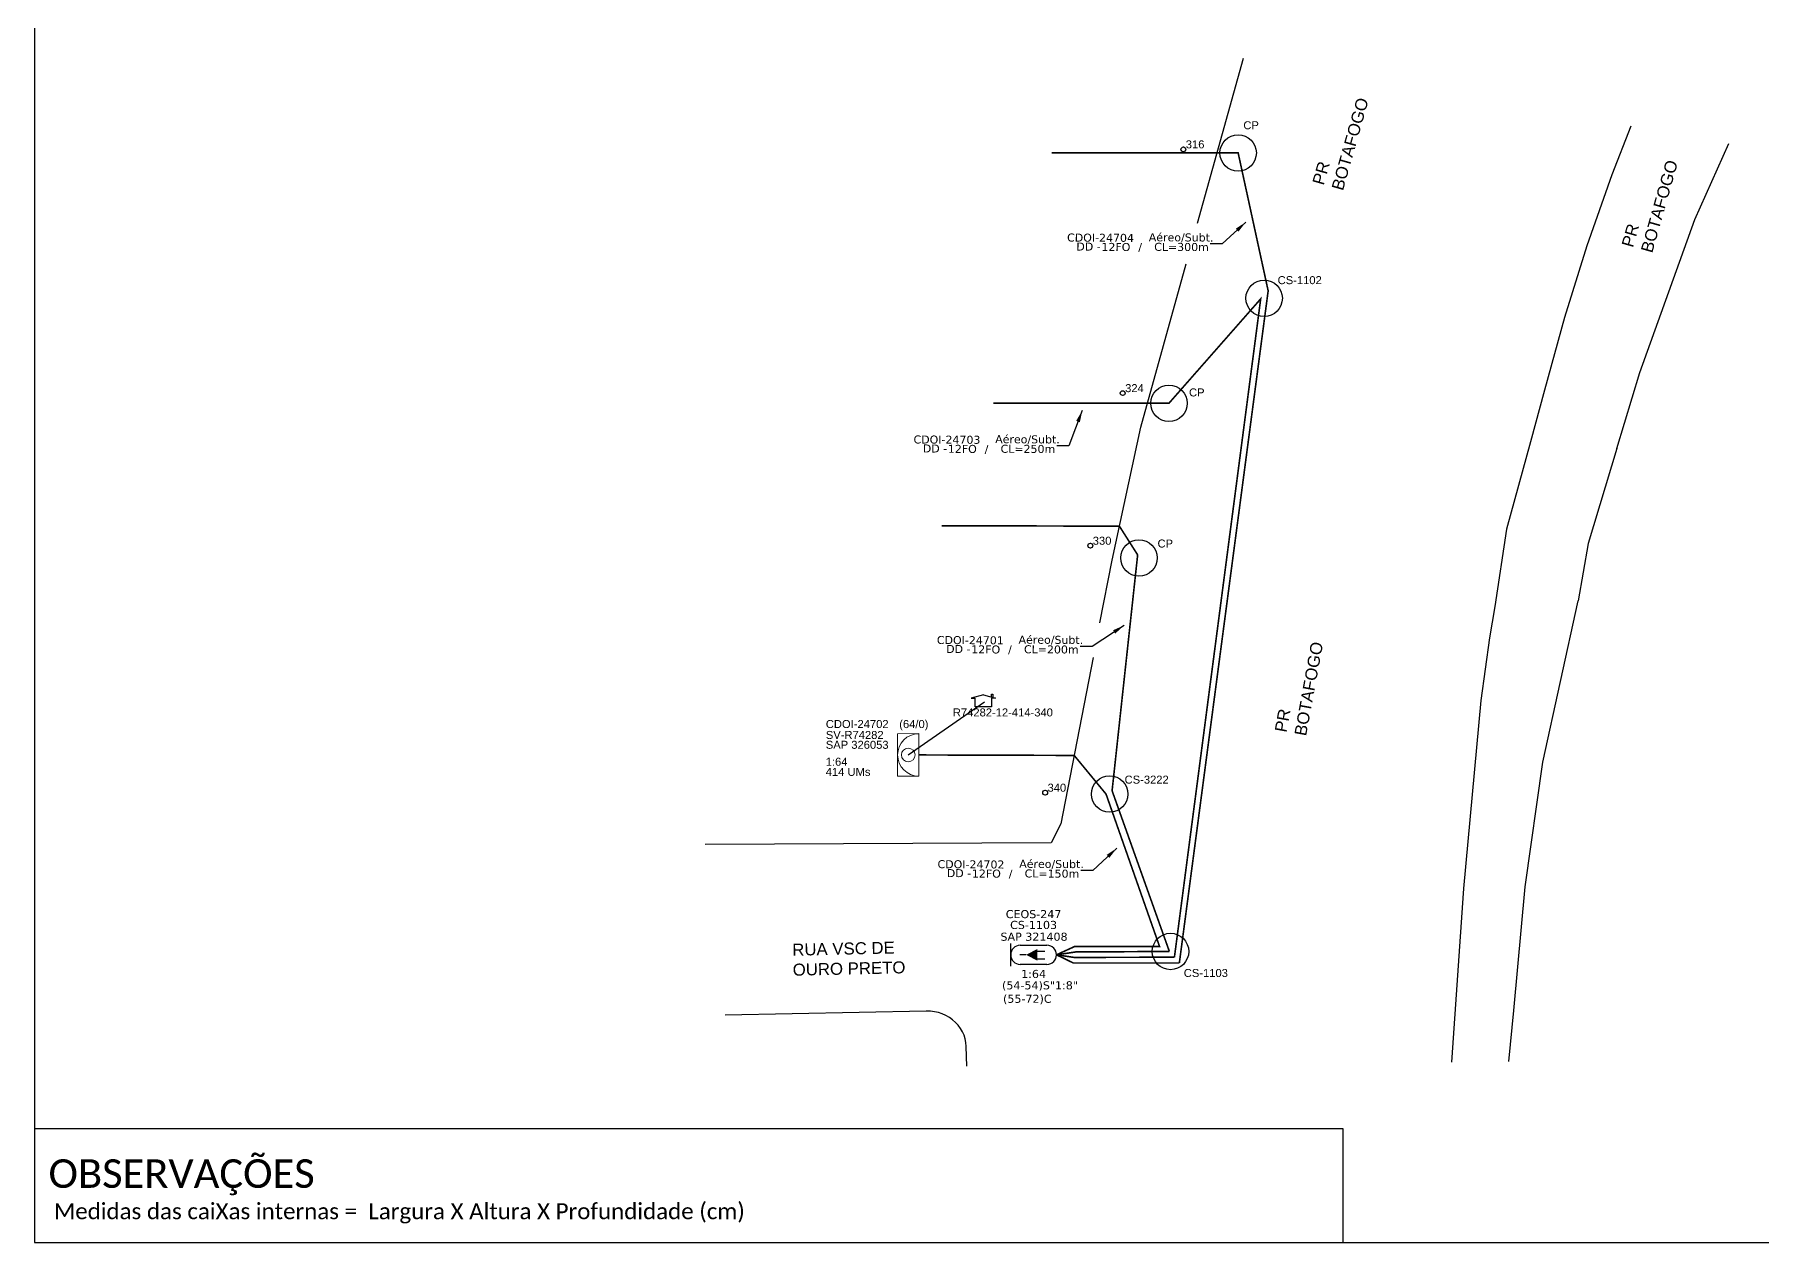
# Model space of a CAD drawing. Extents: x -89 to 2536, y 705 to 1299.
# Drawn here: x -89.3 to 342.5, y 705 to 1006.9 of the extents above; entities that cross this region are included whole.
import ezdxf
from ezdxf.enums import TextEntityAlignment as Align

# ---------------------------------------------------------------- set-up
doc = ezdxf.new("R2010")
doc.units = 0
for name, color, linetype, lineweight in [("20.0-LEGENDA DOS CDO'S", 1, 'Continuous', 0), ('20.1-CDO_INTERIOR', 1, 'Continuous', 0), ('Numeração', 98, 'Continuous', 0), ('Segmento Logradouro Texto', 7, 'Continuous', 0)]:
    doc.layers.add(name, color=color, linetype=linetype, lineweight=lineweight)
for name, color, linetype in [('20.4-CEOS', 1, 'Continuous'), ('CAP a instalar', 1, 'Continuous'), ('label_cabos', 7, 'Continuous'), ('Legenda', 1, 'Continuous'), ('locais', 7, 'Continuous'), ('locais legendas', 7, 'Continuous'), ('Numeração Texto', 34, 'Continuous'), ('QUADRA', 7, 'Continuous'), ('surveys', 7, 'Continuous'), ('surveys legendas', 7, 'Continuous')]:
    doc.layers.add(name, color=color, linetype=linetype)
doc.layers.add('DROP DE CLIENTE', color=140, linetype='Continuous', plot=False)
doc.layers.add('EXTRA', color=50, linetype='Continuous', plot=False)
doc.styles.add('ARIAL', font='arial.ttf')
doc.styles.add('DIGICADE', font='arial.ttf')
doc.styles.add('siredit', font='verdana.ttf')
doc.styles.get("Standard").update_dxf_attribs({"font": 'arial.ttf'})
doc.styles.add('WMF-Calibri0', font='calibri.ttf')
doc.dimstyles.new('CC', dxfattribs={"dimtxt": 1, "dimasz": 2, "dimexe": 0.18, "dimexo": 0.0625, "dimgap": 0.09, "dimtad": 0, "dimdec": 0, "dimrnd": 1, "dimzin": 0, "dimdsep": 46, "dimtxsty": 'siredit', "dimblk": 'NONE', "dimcen": 0, "dimse1": 1, "dimse2": 1, "dimsd1": 1, "dimsd2": 1, "dimclrt": 7, "dimadec": 0, "dimazin": 0, "dimtfac": 1, "dimtdec": 0, "dimtofl": 0, "dimtmove": 0, "dimatfit": 3, "dimfxl": 0, "dimtolj": 1, "dimtzin": 0, "dimarcsym": 0})

# ---------------------------------------------------------------- blocks, each defined once
blk = doc.blocks.new('MANHOLE_MS')
at = {"linetype": 'Continuous'}
blk.add_circle((-0.00000001, 0), 0.00001012, dxfattribs=at)
blk = doc.blocks.new('LEGENDA DOS CABOS')
at = {"layer": 'EXTRA', "color": 0, "style": 'siredit'}
for tag, p in [('ID', (4.6, 0.97)), ('XX', (9.03, 0.97))]:
    blk.add_attdef(tag, text='', height=0.48, rotation=359.69, dxfattribs=at).set_placement(p, align=Align.MIDDLE_CENTER)
at = {"layer": 'Legenda', "color": 0, "style": 'siredit'}
for tag, p in [('TIPO_CABO', (1.31, 0)), ('CABO', (4.69, -0.05)), ('/', (6.81, -0.05)), ('METROS', (10.03, -0.05))]:
    blk.add_attdef(tag, text='', height=0.8, rotation=359.69, dxfattribs=at).set_placement(p, align=Align.MIDDLE_CENTER)
blk = doc.blocks.new('_None')
blk = doc.blocks.new('*U85')
at = {"layer": '20.4-CEOS', "color": 7, "style": 'siredit'}
for tag, p in [('FIBRAS_SPLITTER', (0, 0)), ('FIBRAS_TOP_C', (0, -4.13)), ('RESERVA_FINAIS', (0, -5.46))]:
    blk.add_attdef(tag, p, '', height=1.01, dxfattribs=at)
for tag, p, flags in [('ID_ATIVIDADE', (0, -6.77), 3), ('QTDE', (0, -9.4), 1), ('FATOR', (0, -8.09), 1), ('FID', (0, -10.71), 1)]:
    blk.add_attdef(tag, p, '', height=1.01, dxfattribs=dict(at, flags=flags))
blk = doc.blocks.new('SURVEY_SURVEY')
for p, q in [((0, 0.0000152), (-0.0000151, 0.0000108)), ((-0.0000151, 0.0000108), (-0.0000104, 0.0000108)), ((-0.0000103, 0), (-0.0000103, 0.0000108)), ((0.0000103, 0), (-0.0000103, 0)), ((0, 0.0000152), (0.0000151, 0.0000108)), ((0.0000101, 0.0000159), (0.0000117, 0.0000159)), ((0.0000101, 0.0000123), (0.0000101, 0.0000159)), ((0.0000151, 0.0000108), (0.0000103, 0.0000108)), ((0.0000103, 0.0000108), (0.0000103, 0)), ((0.0000117, 0.0000159), (0.0000117, 0.0000119))]:
    blk.add_line(p, q)

msp = doc.modelspace()

# ---------------------------------------------------------------- linework, layer by layer
msp.add_lwpolyline([(-89.32, 705.02), (749.25, 705.02), (749.25, 1299.02), (-89.32, 1299.02), (-89.32, 705.02)])
at = {"color": 7}
msp.add_lwpolyline([(-89.24, 733.5), (237.71, 733.5), (237.71, 705.02)], dxfattribs=at)
at = {"layer": '20.1-CDO_INTERIOR', "color": 1, "lineweight": 18}
msp.add_lwpolyline([(126.4, 821.56), (126.39, 832.18), (131.7, 832.19), (131.71, 821.56)], close=True, dxfattribs=at)
msp.add_circle((129.05, 826.87), 1.7, dxfattribs=at)
msp.add_arc((131.71, 826.87), 5.31, 90.0276, 270.0276, dxfattribs=at)
at = {"layer": '20.4-CEOS', "color": 5}
for p, q in [((157.04, 779.29), (163.73, 779.29)), ((163.73, 774.53), (157.04, 774.53))]:
    msp.add_line(p, q, dxfattribs=at)
for points in [[(154.66, 774.04), (154.66, 779.78)], [(161.18, 777.86), (163.21, 777.86)], [(158.54, 776.91), (156.93, 776.91)], [(161.18, 775.87), (163.21, 775.87)]]:
    msp.add_lwpolyline(points, dxfattribs=at)
msp.add_lwpolyline([(158.54, 776.91, 0, 2.94, 0), (161.3, 776.91, 2.94, 2.94, 0)], format="xyseb", dxfattribs=at)
for centre, start, end in [((157.04, 776.91), 90, 270), ((163.73, 776.91), 270, 90)]:
    msp.add_arc(centre, 2.38, start, end, dxfattribs=at)
at = {"layer": 'CAP a instalar', "color": 8, "ltscale": 50, "const_width": 0.4}
for points in [[(196.81, 774.86), (196.81, 774.86), (219.01, 942.87), (211.51, 977.34), (164.94, 977.34)], [(195.58, 776.31), (195.58, 776.31), (217.14, 940.86), (194.21, 914.77), (150.28, 914.77)], [(194.32, 777.75), (194.32, 777.75), (180, 817.92), (186.39, 876.87), (181.83, 884.05), (137.37, 884.16)], [(166.11, 776.91), (170.9, 777.63), (194.32, 777.75)], [(166.11, 776.91), (170.53, 776.26), (195.58, 776.31)], [(166.11, 776.91), (170.34, 774.86), (196.81, 774.86)]]:
    msp.add_lwpolyline(points, dxfattribs=at)
at = {"layer": 'CAP a instalar', "color": 1, "ltscale": 50, "const_width": 0.4}
for points in [[(131.71, 826.87), (170.53, 826.75), (178.49, 817.09), (191.86, 779), (184.66, 779)], [(184.66, 779), (170.65, 779), (166.11, 776.91)]]:
    msp.add_lwpolyline(points, dxfattribs=at)
at = {"layer": 'DROP DE CLIENTE'}
msp.add_lwpolyline([(129.05, 826.87), (148.09, 840.11)], dxfattribs=at)
at = {"layer": 'Numeração'}
for centre in [(197.82, 978.23), (182.66, 917.31), (174.57, 879.17), (163.27, 817.44)]:
    msp.add_circle(centre, 0.6, dxfattribs=at)
at = {"layer": 'Numeração Texto'}
for centre in [(197.82, 978.23), (182.66, 917.31), (174.57, 879.17), (163.27, 817.44)]:
    msp.add_circle(centre, 0.6, dxfattribs=at)
at = {"layer": 'QUADRA', "color": 96}
for points in [[(201.38, 959.77), (212.86, 1000.99)], [(309.64, 984.03), (304.9, 971.86), (298.68, 954.11), (293.07, 936.17), (288.1, 918.08), (284.55, 905.13)], [(306.15, 903.45), (311.9, 922.49), (325.63, 960.7), (334.16, 979.73)], [(176.95, 859.86), (180, 875.59), (187.18, 908.78), (198.54, 949.58)], [(284.55, 905.13), (278.58, 883.34), (275.68, 863.96)], [(306.15, 903.45), (298.98, 879.7), (296.51, 865.43)], [(275.68, 863.96), (274.34, 856.15), (272.17, 840.46), (267.87, 793.51), (264.85, 750.09)], [(279.17, 750.21), (280.42, 763.03), (283.23, 793.9), (287.65, 825.04), (296.51, 865.43)], [(175.28, 851.25), (167.21, 809.61), (164.81, 804.91), (78.31, 804.47)], [(143.68, 749.09), (143.55, 754.02), (143.48, 754.96), (143.29, 755.9), (143.01, 756.8), (142.61, 757.68), (142.13, 758.5), (141.55, 759.29), (140.9, 760.01), (140.15, 760.67), (139.34, 761.24), (138.48, 761.73), (137.56, 762.14), (136.6, 762.47), (135.6, 762.69), (134.58, 762.81), (133.53, 762.83), (83.27, 761.85)]]:
    msp.add_lwpolyline(points, dxfattribs=at)

# ---------------------------------------------------------------- block references
at = {"layer": '20.4-CEOS', "color": 5, "lineweight": 0}
ref = msp.add_blockref('*U85', (152.49, 768.28), dxfattribs=dict(at, xscale=2, yscale=2, zscale=2))
ref.add_attrib('FIBRAS_SPLITTER', '(54-54)S"1:8"', (152.49, 768.28), dxfattribs={"color": 7, "height": 2.0194, "style": 'siredit'})
ref.add_attrib('FIBRAS_TOP_C', '(55-72)C', (152.74, 764.92), dxfattribs={"color": 7, "height": 2.019, "style": 'siredit'})
at = {"layer": 'label_cabos', "color": 0, "lineweight": 0}
ref = msp.add_blockref('LEGENDA DOS CABOS', (168.63, 952.89), dxfattribs=dict(at, xscale=2, yscale=2, zscale=2))
ref.add_attrib('ID', 'CDOI-24704', dxfattribs={"color": 0, "height": 2, "rotation": 359.69, "style": 'siredit'}).set_placement((177.11, 956.15), align=Align.MIDDLE_CENTER)
ref.add_attrib('CABO', '12FO', dxfattribs={"color": 0, "height": 2, "rotation": 359.69, "style": 'siredit'}).set_placement((180.96, 953.84), align=Align.MIDDLE_CENTER)
ref.add_attrib('METROS', 'CL=300m', dxfattribs={"color": 0, "height": 2, "rotation": 359.69, "style": 'siredit'}).set_placement((197.35, 953.84), align=Align.MIDDLE_CENTER)
ref.add_attrib('XX', 'Aéreo/Subt.', dxfattribs={"color": 0, "height": 2, "rotation": 359.69, "style": 'siredit'}).set_placement((197.25, 956.23), align=Align.MIDDLE_CENTER)
ref.add_attrib('/', '/', dxfattribs={"color": 0, "height": 2, "rotation": 359.69, "style": 'siredit'}).set_placement((187.01, 953.84), align=Align.MIDDLE_CENTER)
ref.add_attrib('TIPO_CABO', 'DD -', dxfattribs={"color": 0, "height": 2, "rotation": 359.69, "style": 'siredit'}).set_placement((174.11, 953.93), align=Align.MIDDLE_CENTER)
ref = msp.add_blockref('LEGENDA DOS CABOS', (130.25, 902.42), dxfattribs=dict(at, xscale=2, yscale=2, zscale=2))
ref.add_attrib('ID', 'CDOI-24703', dxfattribs={"color": 0, "height": 2, "rotation": 359.69, "style": 'siredit'}).set_placement((138.73, 905.68), align=Align.MIDDLE_CENTER)
ref.add_attrib('CABO', '12FO', dxfattribs={"color": 0, "height": 2, "rotation": 359.69, "style": 'siredit'}).set_placement((142.57, 903.37), align=Align.MIDDLE_CENTER)
ref.add_attrib('METROS', 'CL=250m', dxfattribs={"color": 0, "height": 2, "rotation": 359.69, "style": 'siredit'}).set_placement((158.96, 903.37), align=Align.MIDDLE_CENTER)
ref.add_attrib('XX', 'Aéreo/Subt.', dxfattribs={"color": 0, "height": 2, "rotation": 359.69, "style": 'siredit'}).set_placement((158.86, 905.76), align=Align.MIDDLE_CENTER)
ref.add_attrib('/', '/', dxfattribs={"color": 0, "height": 2, "rotation": 359.69, "style": 'siredit'}).set_placement((148.63, 903.37), align=Align.MIDDLE_CENTER)
ref.add_attrib('TIPO_CABO', 'DD -', dxfattribs={"color": 0, "height": 2, "rotation": 359.69, "style": 'siredit'}).set_placement((135.73, 903.46), align=Align.MIDDLE_CENTER)
ref = msp.add_blockref('LEGENDA DOS CABOS', (136.09, 852.3), dxfattribs=dict(at, xscale=2, yscale=2, zscale=2))
ref.add_attrib('ID', 'CDOI-24701', dxfattribs={"color": 0, "height": 2, "rotation": 359.69, "style": 'siredit'}).set_placement((144.57, 855.56), align=Align.MIDDLE_CENTER)
ref.add_attrib('CABO', '12FO', dxfattribs={"color": 0, "height": 2, "rotation": 359.69, "style": 'siredit'}).set_placement((148.42, 853.25), align=Align.MIDDLE_CENTER)
ref.add_attrib('METROS', 'CL=200m', dxfattribs={"color": 0, "height": 2, "rotation": 359.69, "style": 'siredit'}).set_placement((164.81, 853.25), align=Align.MIDDLE_CENTER)
ref.add_attrib('XX', 'Aéreo/Subt.', dxfattribs={"color": 0, "height": 2, "rotation": 359.69, "style": 'siredit'}).set_placement((164.7, 855.65), align=Align.MIDDLE_CENTER)
ref.add_attrib('/', '/', dxfattribs={"color": 0, "height": 2, "rotation": 359.69, "style": 'siredit'}).set_placement((154.47, 853.25), align=Align.MIDDLE_CENTER)
ref.add_attrib('TIPO_CABO', 'DD -', dxfattribs={"color": 0, "height": 2, "rotation": 359.69, "style": 'siredit'}).set_placement((141.57, 853.35), align=Align.MIDDLE_CENTER)
ref = msp.add_blockref('LEGENDA DOS CABOS', (136.25, 796.27), dxfattribs=dict(at, xscale=2, yscale=2, zscale=2))
ref.add_attrib('ID', 'CDOI-24702', dxfattribs={"color": 0, "height": 2, "rotation": 359.69, "style": 'siredit'}).set_placement((144.73, 799.53), align=Align.MIDDLE_CENTER)
ref.add_attrib('CABO', '12FO', dxfattribs={"color": 0, "height": 2, "rotation": 359.69, "style": 'siredit'}).set_placement((148.58, 797.22), align=Align.MIDDLE_CENTER)
ref.add_attrib('METROS', 'CL=150m', dxfattribs={"color": 0, "height": 2, "rotation": 359.69, "style": 'siredit'}).set_placement((164.97, 797.22), align=Align.MIDDLE_CENTER)
ref.add_attrib('XX', 'Aéreo/Subt.', dxfattribs={"color": 0, "height": 2, "rotation": 359.69, "style": 'siredit'}).set_placement((164.87, 799.62), align=Align.MIDDLE_CENTER)
ref.add_attrib('/', '/', dxfattribs={"color": 0, "height": 2, "rotation": 359.69, "style": 'siredit'}).set_placement((154.64, 797.22), align=Align.MIDDLE_CENTER)
ref.add_attrib('TIPO_CABO', 'DD -', dxfattribs={"color": 0, "height": 2, "rotation": 359.69, "style": 'siredit'}).set_placement((141.73, 797.32), align=Align.MIDDLE_CENTER)
at = {"layer": 'locais', "color": 30, "xscale": 450000, "yscale": 450000, "zscale": 450000}
for p in [(211.51, 977.34), (218.01, 941), (194.21, 914.77), (186.72, 876.1), (179.39, 817.09), (194.6, 777.75)]:
    msp.add_blockref('MANHOLE_MS', p, dxfattribs=at)
at = {"layer": 'surveys', "color": 151, "xscale": 200000, "yscale": 200000, "zscale": 200000}
msp.add_blockref('SURVEY_SURVEY', (147.83, 838.86), dxfattribs=at)

# ---------------------------------------------------------------- texts
at = {"color": 7, "style": 'WMF-Calibri0'}
msp.add_text('OBSERVAÇÕES', height=7.1308, dxfattribs=at).set_placement((-85.83, 718.67))
at = {"color": 7, "insert": (-84.48, 714.83), "char_height": 4, "width": 658.8434, "attachment_point": 1, "style": 'WMF-Calibri0'}
msp.add_mtext('Medidas das caiXas internas =  Largura X Altura X Profundidade (cm)', dxfattribs=at)
at = {"layer": "20.0-LEGENDA DOS CDO'S", "color": 1, "ltscale": 0.5, "style": 'ARIAL'}
for s, p in [('CDOI-24702', (108.45, 833.6)), ('SAP 326053', (108.45, 828.41)), ('SV-R74282', (108.45, 830.87)), ('1:64', (108.43, 824.18)), ('414 UMs', (108.43, 821.64))]:
    msp.add_text(s, height=2, rotation=359.9724, dxfattribs=at).set_placement(p)
msp.add_text('       (64/0)', height=2, rotation=359.9724, dxfattribs=at).set_placement((127.73, 833.59), align=Align.CENTER)
at = {"layer": '20.4-CEOS', "color": 5, "ltscale": 0.5, "style": 'siredit'}
for s, p in [('CEOS-247', (160.38, 788.1)), ('SAP 321408', (160.49, 782.45)), ('CS-1103', (160.38, 785.39)), ('1:64', (160.38, 773.14))]:
    msp.add_text(s, height=2.019, dxfattribs=at).set_placement(p, align=Align.TOP_CENTER)
at = {"layer": 'locais legendas', "color": 5}
for s, p in [('CP', (212.81, 983.25)), ('CS-1102', (221.38, 944.54)), ('CP', (199.23, 916.48)), ('CP', (191.36, 878.71)), ('CS-3222', (183.13, 819.7)), ('CS-1103', (197.92, 771.37))]:
    msp.add_text(s, height=2, dxfattribs=at).set_placement(p)
at = {"layer": 'Numeração Texto', "linetype": 'Continuous', "char_height": 2, "width": 5.3206, "attachment_point": 1, "style": 'DIGICADE'}
for s, insert in [('\\fArial|b0|i0|c0|p34;\\W1.0000000000;\\T1.0000000000;\\o\\l316', (198.42, 980.48)), ('\\fArial|b0|i0|c0|p34;\\W1.0000000000;\\T1.0000000000;\\o\\l316', (198.42, 980.48)), ('\\fArial|b0|i0|c0|p34;\\W1.0000000000;\\T1.0000000000;\\o\\l324', (183.26, 919.55)), ('\\fArial|b0|i0|c0|p34;\\W1.0000000000;\\T1.0000000000;\\o\\l324', (183.26, 919.55)), ('\\fArial|b0|i0|c0|p34;\\W1.0000000000;\\T1.0000000000;\\o\\l330', (175.17, 881.41)), ('\\fArial|b0|i0|c0|p34;\\W1.0000000000;\\T1.0000000000;\\o\\l330', (175.17, 881.41)), ('\\fArial|b0|i0|c0|p34;\\W1.0000000000;\\T1.0000000000;\\o\\l340', (163.87, 819.68)), ('\\fArial|b0|i0|c0|p34;\\W1.0000000000;\\T1.0000000000;\\o\\l340', (163.87, 819.68))]:
    msp.add_mtext(s, dxfattribs=dict(at, insert=insert))
at = {"layer": 'Segmento Logradouro Texto', "linetype": 'Continuous', "char_height": 3, "attachment_point": 1, "style": 'DIGICADE'}
for s, insert, width, rotation in [('\\fArial|b0|i0|c0|p34;\\W1.0000000000;\\T1.0000000000;\\o\\lPR BOTAFOGO', (229.99, 969.92), 21.0518, 74.2052), ('\\fArial|b0|i0|c0|p34;\\W1.0000000000;\\T1.0000000000;\\o\\lPR BOTAFOGO', (229.99, 969.92), 21.0518, 74.2052), ('\\fArial|b0|i0|c0|p34;\\W1.0000000000;\\T1.0000000000;\\o\\lPR BOTAFOGO', (307.29, 954.34), 21.0518, 74.2052), ('\\fArial|b0|i0|c0|p34;\\W1.0000000000;\\T1.0000000000;\\o\\lPR BOTAFOGO', (307.29, 954.34), 21.0518, 74.2052), ('\\fArial|b0|i0|c0|p34;\\W1.0000000000;\\T1.0000000000;\\o\\lPR BOTAFOGO', (220.61, 832.9), 21.0518, 79.6134), ('\\fArial|b0|i0|c0|p34;\\W1.0000000000;\\T1.0000000000;\\o\\lPR BOTAFOGO', (220.61, 832.9), 21.0518, 79.6134), ('\\fArial|b0|i0|c0|p34;\\W1.0000000000;\\T1.0000000000;\\o\\lRUA VSC DE OURO PRETO', (100.03, 779.67), 37.1937, 1.2971), ('\\fArial|b0|i0|c0|p34;\\W1.0000000000;\\T1.0000000000;\\o\\lRUA VSC DE OURO PRETO', (100.03, 779.67), 37.1937, 1.2971)]:
    msp.add_mtext(s, dxfattribs=dict(at, insert=insert, width=width, rotation=rotation))
at = {"layer": 'surveys legendas', "color": 0}
msp.add_text('R74282-12-414-340', height=2, dxfattribs=at).set_placement((140.2, 836.5))

# ---------------------------------------------------------------- leaders
at = {"layer": 'label_cabos'}
for points in [[(213.45, 960.07), (207.54, 954.6), (204.54, 954.59)], [(172.56, 912.99), (169.16, 904.13), (166.16, 904.12)], [(183.02, 859.26), (175, 854.01), (172, 854)], [(181.18, 803.56), (175.16, 797.99), (172.16, 797.97)]]:
    msp.add_leader(points, dimstyle='CC', override={"dimasz": 3, "dimgap": 0.09, "dimtad": 0}, dxfattribs=at)

doc.saveas('drawing.dxf')
